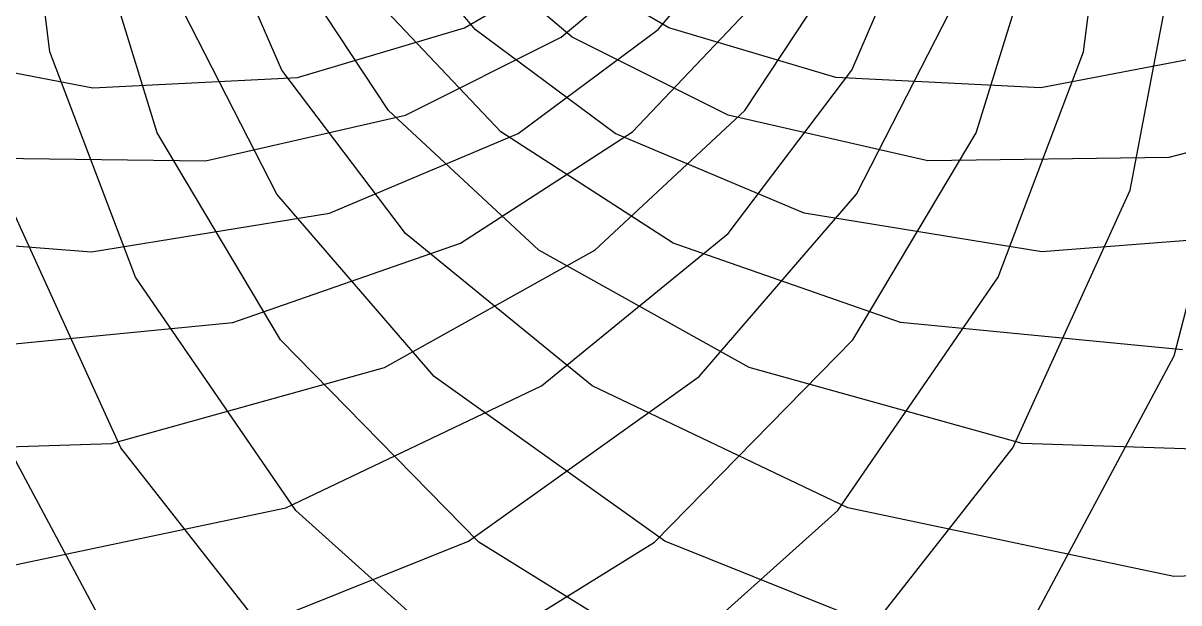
# Model space of a CAD drawing. Header units: metres. Extents: x 125 to 1075, y -75 to 875.
# Drawn here: x 473.3 to 742.7, y 138.1 to 273.3 of the extents above; entities that cross this region are included whole.
import ezdxf

# ---------------------------------------------------------------- set-up
doc = ezdxf.new("R2010")
doc.units = ezdxf.units.M

msp = doc.modelspace()

# ---------------------------------------------------------------- linework, layer by layer
for p, q in [((479.55203, 266.604), (473.64832, 314.0025)), ((720.44794, 266.60394), (726.3516, 314.00244)), ((533.5751, 262.3481), (517.4303, 299.62088)), ((666.425, 262.34814), (682.5697, 299.6209)), ((578.68207, 271.7843), (556.59894, 298.34595)), ((621.318, 271.78433), (643.4011, 298.34595)), ((504.54596, 247.715), (490.50122, 293.36826)), ((601.2703, 270.0304), (574.9103, 292.3538)), ((598.7298, 270.0304), (625.0898, 292.35382)), ((695.4541, 247.715), (709.4987, 293.3682)), ((576.1801, 272.22546), (606.01605, 289.6324)), ((623.82, 272.2255), (593.9841, 289.6324)), ((731.2767, 234.36995), (741.782, 289.5461)), ((558.4872, 252.9048), (536.1154, 286.8078)), ((641.5129, 252.90482), (663.88464, 286.80783)), ((532.4401, 233.45311), (510.6812, 275.97394)), ((584.6606, 247.9309), (556.74146, 277.43402)), ((615.3395, 247.9309), (643.25854, 277.43405)), ((667.56, 233.45316), (689.31885, 275.97397)), ((537.2498, 260.63455), (576.1801, 272.22546)), ((662.75024, 260.63458), (623.82, 272.2255)), ((562.40375, 251.85536), (598.7298, 270.0304)), ((611.3002, 247.5775), (578.68207, 271.7843)), ((588.6999, 247.5775), (621.318, 271.78433)), ((637.5964, 251.85541), (601.2703, 270.0304)), ((434.3701, 268.72318), (489.5463, 258.21783)), ((765.63, 268.72327), (710.4538, 258.21793)), ((499.479, 214.09033), (479.55203, 266.604)), ((700.52094, 214.09029), (720.44794, 266.60394)), ((562.38715, 224.25168), (533.5751, 262.3481)), ((637.61304, 224.25171), (666.425, 262.34814)), ((489.5463, 258.21783), (537.2498, 260.63455)), ((710.4538, 258.21793), (662.75024, 260.63458)), ((741.55115, 195.7262), (758.0436, 259.68213)), ((804.2737, 258.44867), (740.31775, 241.9563)), ((515.84454, 241.19176), (562.40375, 251.85536)), ((593.4769, 220.39029), (558.4872, 252.9048)), ((606.52325, 220.39029), (641.5129, 252.90482)), ((684.1556, 241.19182), (637.5964, 251.85541)), ((575.23535, 221.98619), (615.3395, 247.9309)), ((624.7648, 221.9862), (584.6606, 247.9309)), ((533.28906, 199.45941), (504.54596, 247.715)), ((544.6998, 228.99097), (588.6999, 247.5775)), ((655.3003, 228.991), (611.3002, 247.5775)), ((666.71094, 199.45941), (695.4541, 247.715)), ((459.68237, 241.95622), (515.84454, 241.19176)), ((740.31775, 241.9563), (684.1556, 241.19182)), ((496.07098, 174.24953), (468.72327, 234.37001)), ((703.92914, 174.24957), (731.2767, 234.36995)), ((569.12616, 190.92183), (532.4401, 233.45311)), ((630.874, 190.92186), (667.56, 233.45316)), ((489.25815, 219.99135), (544.6998, 228.99097)), ((710.742, 219.99142), (655.3003, 228.991)), ((423.4099, 225.12732), (489.25815, 219.99135)), ((605.90125, 188.73701), (562.38715, 224.25168)), ((594.09894, 188.737), (637.61304, 224.25171)), ((776.59015, 225.12738), (710.742, 219.99142)), ((522.1987, 203.49596), (575.23535, 221.98619)), ((677.8014, 203.496), (624.7648, 221.9862)), ((557.5032, 192.97127), (606.52325, 220.39029)), ((642.497, 192.97131), (593.4769, 220.39029)), ((536.851, 159.6321), (499.479, 214.09033)), ((663.149, 159.6321), (700.52094, 214.09029)), ((456.459, 197.11948), (522.1987, 203.49596)), ((743.5411, 197.11952), (677.8014, 203.496)), ((579.55, 152.31812), (533.28906, 199.45941)), ((620.45013, 152.31813), (666.71094, 199.45941)), ((495.07855, 127.23947), (458.44864, 195.72633)), ((704.92145, 127.23947), (741.55115, 195.7262)), ((493.86954, 175.27606), (557.5032, 192.97127)), ((706.1307, 175.27617), (642.497, 192.97131)), ((534.5048, 160.26077), (594.09894, 188.737)), ((622.8702, 152.52985), (569.12616, 190.92183)), ((577.13007, 152.52982), (630.874, 190.92186)), ((665.4954, 160.26083), (605.90125, 188.73701)), ((416.24332, 172.75497), (493.86954, 175.27606)), ((783.7569, 172.75516), (706.1307, 175.27617)), ((544.0369, 113.16391), (496.07098, 174.24953)), ((655.9632, 113.16394), (703.92914, 174.24957)), ((458.49567, 144.29834), (534.5048, 160.26077)), ((594.6957, 107.80371), (536.851, 159.6321)), ((605.30444, 107.80371), (663.149, 159.6321)), ((741.5046, 144.29848), (665.4954, 160.26083)), ((505.04758, 123.61105), (577.13007, 152.52982)), ((554.4844, 111.32172), (620.45013, 152.31813)), ((645.5156, 111.32172), (579.55, 152.31812)), ((694.9527, 123.61114), (622.8702, 152.52985)), ((832.7887, 147.19891), (741.5046, 144.29848))]:
    msp.add_line(p, q)

doc.saveas('drawing.dxf')
